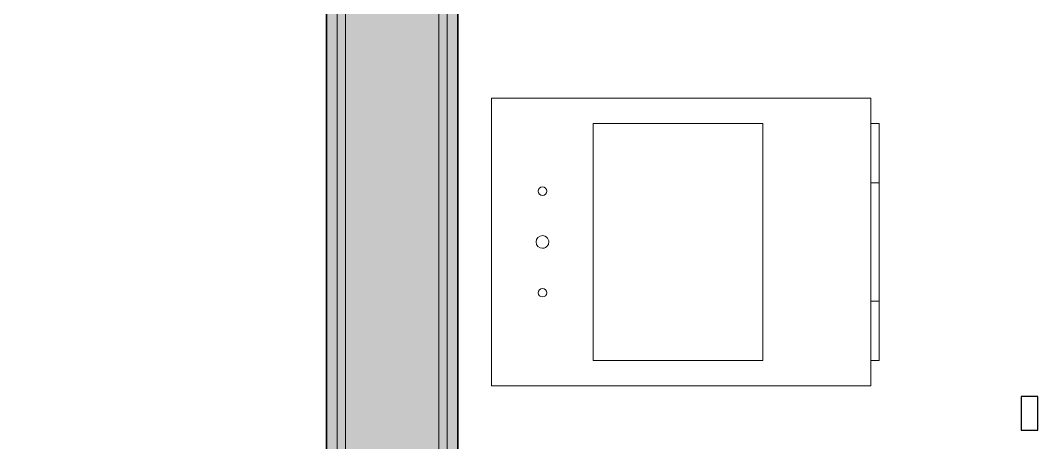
# Model space of a CAD drawing. Header units: inches. Extents: x 6 to 8416, y -388 to 6104.
# Drawn here: x 7631.1 to 7690.9, y 907.2 to 932.2 of the extents above; entities that cross this region are included whole.
import ezdxf

# ---------------------------------------------------------------- set-up
doc = ezdxf.new("R2010")
doc.units = ezdxf.units.IN
doc.header["$MEASUREMENT"] = 0
for name, color, linetype, lineweight in [('A-DOOR', 31, 'Continuous', 18), ('A-DOOR-FRAM', 31, 'Continuous', 25), ('A-GENM', 13, 'Continuous', 18), ('A-ROOM', 32, 'Continuous', 13), ('A-WALL', 113, 'Continuous', 25), ('A-WALL-PATT', 111, 'Continuous', 35), ('I-WALL', 2, 'Continuous', 25), ('M-EQPM', 50, 'Continuous', 18)]:
    doc.layers.add(name, color=color, linetype=linetype, lineweight=lineweight)

# ---------------------------------------------------------------- blocks, each defined once
blk = doc.blocks.new('Unit-Single-Flush-ICC ADA-AM - 36_ x 84_-NR _U-M _ Maintenance_Utility Only_-6560986-LEVEL 3 - PLAN Copy 1 Copy 1')
at = {"layer": 'A-DOOR'}
for p, q in [((-8.693, 26.593), (-7.456, 27.831)), ((18, 2.375), (-7.456, 27.831)), ((16.763, 1.138), (-8.693, 26.593)), ((16.763, 1.138), (18, 2.375))]:
    blk.add_line(p, q, dxfattribs=at)
at = {"layer": 'A-DOOR', "lineweight": 9}
blk.add_arc((18, 2.375), 36, 135, 180, dxfattribs=at)
at = {"layer": 'A-DOOR-FRAM'}
for p, q in [((-18, 3.375), (-20, 3.375)), ((-20, 3.375), (-20, 2.375)), ((-18, 2.375), (-18, 3.375)), ((20, 3.375), (18, 3.375)), ((18, 3.375), (18, 2.375)), ((20, 2.375), (20, 3.375)), ((-20, 2.375), (-18, 2.375)), ((18, 2.375), (20, 2.375)), ((-18, -2.375), (-20, -2.375)), ((-20, -2.375), (-20, -3.375)), ((-18, -3.375), (-18, -2.375)), ((20, -2.375), (18, -2.375)), ((18, -2.375), (18, -3.375)), ((20, -3.375), (20, -2.375)), ((-20, -3.375), (-18, -3.375)), ((18, -3.375), (20, -3.375))]:
    blk.add_line(p, q, dxfattribs=at)
at = {"layer": 'A-DOOR-FRAM', "lineweight": 18}
for p, q in [((-18, 3.375), (-20, 3.375)), ((-20, 3.375), (-20, 2.375)), ((-18, 3.375), (-18, 2.375)), ((20, 3.375), (18, 3.375)), ((18, 3.375), (18, 2.375)), ((20, 3.375), (20, 2.375)), ((-20, 2.375), (-18, 2.375)), ((18, 2.375), (20, 2.375)), ((-20, -3.375), (-20, -2.375)), ((-18, -2.375), (-20, -2.375)), ((-18, -3.375), (-18, -2.375)), ((18, -3.375), (18, -2.375)), ((20, -2.375), (18, -2.375)), ((20, -3.375), (20, -2.375)), ((-20, -3.375), (-18, -3.375)), ((18, -3.375), (20, -3.375))]:
    blk.add_line(p, q, dxfattribs=at)
blk = doc.blocks.new('ME Fan Coil Unit - Vertical - Stack-IL - 300 CFM-V661-LEVEL 3 - PLAN Copy 1 Copy 1')
at = {"layer": 'A-GENM'}
for p, q in [((1.5, -0.5), (5, -0.5)), ((1.5, -0.5), (5, -0.5)), ((1.5, -0.5), (5, -0.5)), ((1.5, -0.5), (5, -0.5)), ((1.5, -0.5), (5, -0.5)), ((1.5, -0.5), (5, -0.5)), ((1.5, -0.5), (5, -0.5)), ((1.5, -0.5), (5, -0.5)), ((1.5, -0.5), (5, -0.5)), ((1.5, -0.5), (5, -0.5)), ((1.5, -0.5), (5, -0.5)), ((1.5, -0.5), (5, -0.5)), ((1.5, -0.5), (5, -0.5)), ((1.5, -0.5), (5, -0.5)), ((1.5, -0.5), (5, -0.5)), ((1.5, -0.5), (5, -0.5)), ((1.5, -0.5), (5, -0.5)), ((1.5, -0.5), (5, -0.5)), ((1.5, -0.5), (5, -0.5)), ((1.5, -0.5), (5, -0.5)), ((1.5, -0.5), (5, -0.5)), ((1.5, -0.5), (5, -0.5)), ((1.5, -0.5), (5, -0.5)), ((5, -0.5), (12, -0.5)), ((5, -0.5), (12, -0.5)), ((5, -0.5), (12, -0.5)), ((5, -0.5), (12, -0.5)), ((5, -0.5), (12, -0.5)), ((5, -0.5), (12, -0.5)), ((5, -0.5), (12, -0.5)), ((5, -0.5), (12, -0.5)), ((5, -0.5), (12, -0.5)), ((5, -0.5), (12, -0.5)), ((5, -0.5), (12, -0.5)), ((5, -0.5), (12, -0.5)), ((5, -0.5), (12, -0.5)), ((5, -0.5), (12, -0.5)), ((5, -0.5), (12, -0.5)), ((5, -0.5), (12, -0.5)), ((5, -0.5), (12, -0.5)), ((5, -0.5), (12, -0.5)), ((5, -0.5), (12, -0.5)), ((5, -0.5), (12, -0.5)), ((5, -0.5), (12, -0.5)), ((5, -0.5), (12, -0.5)), ((5, -0.5), (12, -0.5)), ((12, -0.5), (15.5, -0.5)), ((12, -0.5), (15.5, -0.5)), ((12, -0.5), (15.5, -0.5)), ((12, -0.5), (15.5, -0.5)), ((12, -0.5), (15.5, -0.5)), ((12, -0.5), (15.5, -0.5)), ((12, -0.5), (15.5, -0.5)), ((12, -0.5), (15.5, -0.5)), ((12, -0.5), (15.5, -0.5)), ((12, -0.5), (15.5, -0.5)), ((12, -0.5), (15.5, -0.5)), ((12, -0.5), (15.5, -0.5)), ((12, -0.5), (15.5, -0.5)), ((12, -0.5), (15.5, -0.5)), ((12, -0.5), (15.5, -0.5)), ((12, -0.5), (15.5, -0.5)), ((12, -0.5), (15.5, -0.5)), ((12, -0.5), (15.5, -0.5)), ((12, -0.5), (15.5, -0.5)), ((12, -0.5), (15.5, -0.5)), ((12, -0.5), (15.5, -0.5)), ((12, -0.5), (15.5, -0.5)), ((12, -0.5), (15.5, -0.5))]:
    blk.add_line(p, q, dxfattribs=at)
at = {"layer": 'M-EQPM'}
for p, q in [((17, 22.375), (0, 22.375)), ((0, 22.375), (0, 0)), ((0, 0), (0, 22.375)), ((0, 22.375), (17, 22.375)), ((17, 0), (17, 22.375)), ((17, 22.375), (17, 0)), ((1.5, 16.375), (15.5, 16.375)), ((1.5, 6.375), (1.5, 16.375)), ((15.5, 16.375), (1.5, 16.375)), ((1.5, 16.375), (1.5, 6.375)), ((15.5, 16.375), (15.5, 6.375)), ((15.5, 6.375), (15.5, 16.375)), ((15.5, 6.375), (1.5, 6.375)), ((1.5, 6.375), (15.5, 6.375)), ((0, 0), (17, 0)), ((1.5, 0), (0, 0)), ((5, 0), (1.5, 0)), ((1.5, 0), (15.5, 0)), ((15.5, 0), (1.5, 0)), ((5, 0), (1.5, 0)), ((1.5, 0), (5, 0)), ((1.5, 0), (1.5, -0.5)), ((1.5, 0), (1.5, -0.5)), ((1.5, 0), (1.5, -0.5)), ((1.5, 0), (1.5, -0.5)), ((15.5, -0.5), (1.5, -0.5)), ((1.5, -0.5), (15.5, -0.5)), ((5, -0.5), (1.5, -0.5)), ((1.5, -0.5), (5, -0.5)), ((12, 0), (5, 0)), ((5, 0), (12, 0)), ((12, 0), (5, 0)), ((12, 0), (5, 0)), ((5, 0), (12, 0)), ((5, 0), (5, -0.5)), ((5, 0), (5, -0.5)), ((12, -0.5), (5, -0.5)), ((5, -0.5), (12, -0.5)), ((12, -0.5), (5, -0.5)), ((5, -0.5), (12, -0.5)), ((15.5, 0), (12, 0)), ((15.5, 0), (12, 0)), ((12, 0), (15.5, 0)), ((12, -0.5), (12, 0)), ((12, 0), (12, -0.5)), ((15.5, -0.5), (12, -0.5)), ((12, -0.5), (15.5, -0.5)), ((17, 0), (15.5, 0)), ((15.5, -0.5), (15.5, 0)), ((15.5, 0), (15.5, -0.5)), ((15.5, -0.5), (15.5, 0)), ((15.5, 0), (15.5, -0.5))]:
    blk.add_line(p, q, dxfattribs=at)
for centre, radius, start, end in [((8.5, 19.375), 0.375, 0, 180), ((8.5, 19.375), 0.375, 0, 180), ((5.5, 19.375), 0.25, 0, 180), ((5.5, 19.375), 0.25, 0, 180), ((5.5, 19.375), 0.25, 180, 360), ((5.5, 19.375), 0.25, 180, 360), ((8.5, 19.375), 0.375, 180, 240), ((8.5, 19.375), 0.375, 180, 240), ((8.5, 19.375), 0.375, 255, 360), ((8.5, 19.375), 0.375, 255, 360), ((11.5, 19.375), 0.25, 0, 180), ((11.5, 19.375), 0.25, 0, 180), ((11.5, 19.375), 0.25, 180, 360), ((11.5, 19.375), 0.25, 180, 360), ((8.5, 19.375), 0.375, 240, 255), ((8.5, 19.375), 0.375, 240, 255)]:
    blk.add_arc(centre, radius, start, end, dxfattribs=at)

msp = doc.modelspace()

# ---------------------------------------------------------------- hatches: boundary and pattern name
at = {"layer": 'A-WALL-PATT', "lineweight": 25}
h = msp.add_hatch(color=10, dxfattribs=at)
h.paths.add_polyline_path([(7649.16533733, 652.93577679), (7649.79033733, 652.93577679), (7649.79033733, 656.93577679), (7649.16533733, 656.93577679)])
h.paths.add_polyline_path([(7649.16533733, 692.93577679), (7649.79033733, 692.93577679), (7649.79033733, 868.06077679), (7649.16533733, 868.06077679), (7649.16533733, 724.74656081)])
h.paths.add_polyline_path([(7649.79033733, 875.56077679), (7649.79033733, 1030.81077679), (7649.16533733, 1030.81077679), (7649.16533733, 875.56077679), (7649.50315642, 875.56077679)])
at = {"layer": 'A-WALL-PATT'}
h = msp.add_hatch(color=10, dxfattribs=at)
h.paths.add_polyline_path([(7655.79033733, 652.93577679), (7656.29033733, 652.93577679), (7656.29033733, 656.93577679), (7655.79033733, 656.93577679)])
h.paths.add_polyline_path([(7656.29033733, 692.93577679), (7656.29033733, 823.81077679), (7655.79033733, 823.81077679), (7655.79033733, 692.93577679)])
h.paths.add_polyline_path([(7656.29033733, 835.81077679), (7656.29033733, 1030.81077679), (7655.79033733, 1030.81077679), (7655.79033733, 835.81077679)])
h = msp.add_hatch(color=10, dxfattribs=at)
h.paths.add_polyline_path([(7656.91533733, 652.93577679), (7656.91533733, 656.93577679), (7656.29033733, 656.93577679), (7656.41533733, 652.93577679)])
h.paths.add_polyline_path([(7656.29033733, 692.93577679), (7656.91533733, 692.93577679), (7656.91533733, 823.18577679), (7656.29033733, 823.15531081), (7656.29033733, 724.74656081)])
h.paths.add_polyline_path([(7656.29033733, 836.43577679), (7656.91533733, 836.43577679), (7656.91533733, 1030.81077679), (7656.29033733, 1030.81077679), (7656.29033733, 842.83706081)])
at = {"layer": 'I-WALL'}
h = msp.add_hatch(color=10, dxfattribs=at)
h.paths.add_polyline_path([(7650.29033733, 652.93577679), (7650.29033733, 656.93577679), (7649.79033733, 656.93577679), (7649.79033733, 652.93577679)])
h.paths.add_polyline_path([(7650.29033733, 692.93577679), (7650.29033733, 868.06077679), (7649.79033733, 868.06077679), (7649.79033733, 692.93577679)])
h.paths.add_polyline_path([(7650.29033733, 875.56077679), (7650.29033733, 1030.81077679), (7649.79033733, 1030.81077679), (7649.79033733, 875.56077679), (7650.0605926, 875.56077679)])
h = msp.add_hatch(color=10, dxfattribs=at)
h.paths.add_polyline_path([(7650.29033733, 652.93577679), (7655.79033733, 652.93577679), (7655.79033733, 656.93577679), (7650.29033733, 656.93577679)])
h.paths.add_polyline_path([(7650.29033733, 692.93577679), (7655.79033733, 692.93577679), (7655.79033733, 1030.81077679), (7650.29033733, 1030.81077679), (7650.29033733, 875.56077679), (7653.16533733, 875.56077679), (7653.16533733, 868.06077679), (7650.29033733, 868.06077679), (7650.29033733, 724.74656081)])

# ---------------------------------------------------------------- linework, layer by layer
at = {"layer": 'A-ROOM', "lineweight": 9, "flags": 128}
msp.add_lwpolyline([(7941.54033733, 1602.31077679), (7666.41533733, 1602.31077679), (7666.41533733, 1568.93577679), (7656.41533733, 1568.93577679), (7656.41533733, 1030.81077679), (7656.91533733, 1030.81077679), (7656.91533733, 836.43577679), (7765.91533733, 836.43577679), (7765.91533733, 834.93577679), (7797.16533733, 834.93577679), (7941.54033733, 834.93577679)], close=True, dxfattribs=at)
msp.add_lwpolyline([(7146.66533733, 1507.18577679), (7492.29033733, 1507.18577679), (7495.97814332, 1507.18577679), (7587.41533733, 1507.18577679), (7587.41533733, 1374.56077679), (7587.41533733, 1338.43577679), (7587.41533733, 922.62327679), (7587.41533733, 914.56077679), (7587.41533733, 826.31077679), (7587.41533733, 727.12327679), (7587.41533733, 592.68577679), (7587.54033733, 592.68577679), (7587.54033733, 376.68577679), (7581.79033733, 376.68577679), (7581.79033733, 269.18577679), (7697.16533733, 269.18577679), (7697.16533733, 482.43577679), (7649.16533733, 482.43577679), (7649.16533733, 575.31077679), (7649.16533733, 652.93577679), (7649.16533733, 829.81077679), (7649.16533733, 1030.81077679), (7649.16533733, 1568.93577679), (6922.04033733, 1568.93577679)], dxfattribs=at)
at = {"layer": 'A-WALL', "lineweight": 9}
for p, q in [((7649.79033733, 875.56077679), (7649.79033733, 1251.31077679)), ((7650.29033733, 875.56077679), (7650.29033733, 1251.31077679)), ((7655.79033733, 835.81077679), (7655.79033733, 1251.31077679)), ((7656.29033733, 835.81077679), (7656.29033733, 1030.81077679))]:
    msp.add_line(p, q, dxfattribs=at)
at = {"layer": 'I-WALL', "lineweight": 35}
for p, q in [((7649.16533733, 1251.31077679), (7649.16533733, 875.56077679)), ((7656.91533733, 836.43577679), (7656.91533733, 1030.81077679))]:
    msp.add_line(p, q, dxfattribs=at)

# ---------------------------------------------------------------- block references
at = {"layer": 'A-DOOR', "rotation": 269.9999999999999}
msp.add_blockref('Unit-Single-Flush-ICC ADA-AM - 36_ x 84_-NR _U-M _ Maintenance_Utility Only_-6560986-LEVEL 3 - PLAN Copy 1 Copy 1', (7693.54033733, 927.93577679), dxfattribs=at)
at = {"layer": 'M-EQPM', "rotation": 89.99999999999889}
msp.add_blockref('ME Fan Coil Unit - Vertical - Stack-IL - 300 CFM-V661-LEVEL 3 - PLAN Copy 1 Copy 1', (7681.29033733, 910.56077679), dxfattribs=at)

doc.saveas('drawing.dxf')
